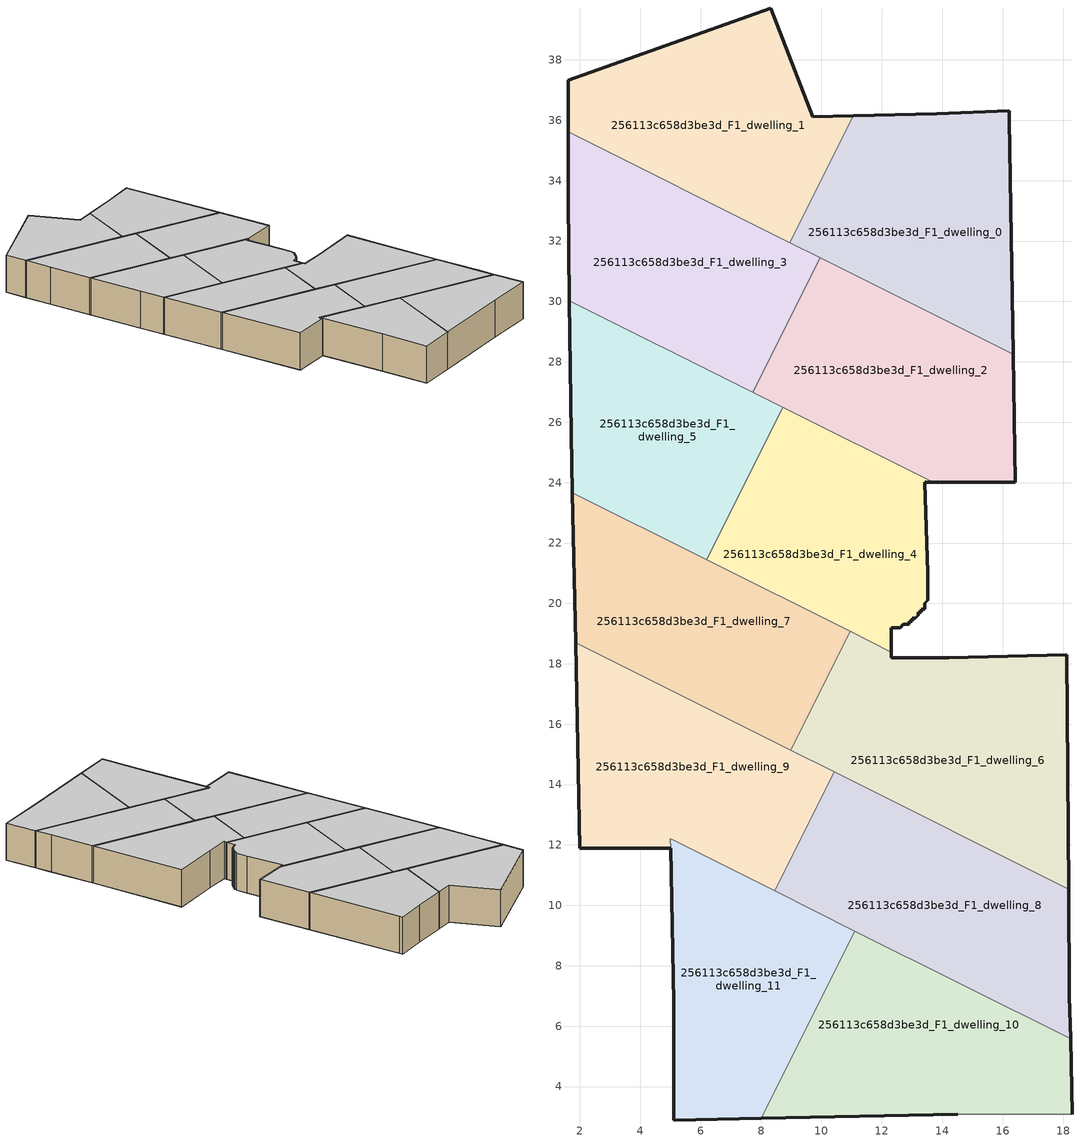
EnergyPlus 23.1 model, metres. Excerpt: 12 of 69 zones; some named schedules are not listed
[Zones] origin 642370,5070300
256113c658d3be3d_F1_dwelling_0
 floor to 256113c658d3be3d_F0_dwelling_0 (EU_floor_Construction): 16.35,28.25 16.22,36.01 16.22,36.31 13.82,36.21 11.06,36.15 8.96,31.94 z3
 wall outside (EU_wall_Construction): 11.06,36.15 13.82,36.21 16.22,36.31 16.22,36.01 16.35,28.25 z3:6
 wall to 256113c658d3be3d_F1_dwelling_1 (EU_wall_Construction): 8.96,31.94 11.06,36.15 z3:6
 wall to 256113c658d3be3d_F1_dwelling_2 (EU_wall_Construction): 16.35,28.25 9.95,31.44 z3:6
 wall to 256113c658d3be3d_F1_dwelling_3 (EU_wall_Construction): 9.95,31.44 8.96,31.94 z3:6
 ceiling to 256113c658d3be3d_F2_dwelling_0 (EU_floor_Construction): 16.22,36.31 16.22,36.01 16.35,28.25 8.96,31.94 11.06,36.15 13.82,36.21 z6
256113c658d3be3d_F1_dwelling_1
 floor to 256113c658d3be3d_F0_dwelling_1 (EU_floor_Construction): 8.96,31.94 11.06,36.15 9.71,36.12 8.31,39.72 1.61,37.32 1.61,35.62 z3
 wall outside (EU_wall_Construction): 1.61,35.62 1.61,37.32 8.31,39.72 9.71,36.12 11.06,36.15 z3:6
 wall to 256113c658d3be3d_F1_dwelling_3 (EU_wall_Construction): 8.96,31.94 1.61,35.62 z3:6
 ceiling to 256113c658d3be3d_F2_dwelling_1 (EU_floor_Construction): 8.31,39.72 9.71,36.12 11.06,36.15 8.96,31.94 1.61,35.62 1.61,37.32 z6
256113c658d3be3d_F1_dwelling_10
 floor to 256113c658d3be3d_F0_dwelling_10 (EU_floor_Construction): 18.31,3.09 18.25,5.58 11.11,9.15 8.01,2.95 14.51,3.09 z3
 wall outside (EU_wall_Construction): 14.51,3.09 8.01,2.95 / 18.25,5.58 18.31,3.09 z3:6
 wall to 256113c658d3be3d_F1_dwelling_11 (EU_wall_Construction): 8.01,2.95 11.11,9.15 z3:6
 wall adiabatic (EU_wall_Construction): 18.31,3.09 14.51,3.09 z3:6
 wall to 256113c658d3be3d_F1_dwelling_8 (EU_wall_Construction): 11.11,9.15 18.25,5.58 z3:6
 ceiling to 256113c658d3be3d_F2_dwelling_10 (EU_floor_Construction): 18.25,5.58 18.31,3.09 14.51,3.09 8.01,2.95 11.11,9.15 z6
256113c658d3be3d_F1_dwelling_11
 floor to 256113c658d3be3d_F0_dwelling_11 (EU_floor_Construction): 8.01,2.95 11.11,9.15 5,12.2 5.1,6.79 5.1,2.89 z3
 wall outside (EU_wall_Construction): 8.01,2.95 5.1,2.89 5.1,6.79 5,11.9 z3:6
 wall to 256113c658d3be3d_F1_dwelling_9 (EU_wall_Construction): 5,11.9 5,12.2 8.45,10.48 z3:6
 wall to 256113c658d3be3d_F1_dwelling_8 (EU_wall_Construction): 8.45,10.48 11.11,9.15 z3:6
 ceiling to 256113c658d3be3d_F2_dwelling_11 (EU_floor_Construction): 11.11,9.15 8.01,2.95 5.1,2.89 5.1,6.79 5,12.2 z6
256113c658d3be3d_F1_dwelling_2
 floor to 256113c658d3be3d_F0_dwelling_2 (EU_floor_Construction): 16.42,24 16.35,28.25 9.95,31.44 7.73,26.99 13.7,24 z3
 wall outside (EU_wall_Construction): 16.35,28.25 16.42,24 13.7,24 z3:6
 wall to 256113c658d3be3d_F1_dwelling_3 (EU_wall_Construction): 7.73,26.99 9.95,31.44 z3:6
 wall to 256113c658d3be3d_F1_dwelling_4 (EU_wall_Construction): 13.7,24 8.72,26.49 z3:6
 wall to 256113c658d3be3d_F1_dwelling_5 (EU_wall_Construction): 8.72,26.49 7.73,26.99 z3:6
 ceiling to 256113c658d3be3d_F2_dwelling_2 (EU_floor_Construction): 16.35,28.25 16.42,24 13.7,24 7.73,26.99 9.95,31.44 z6
256113c658d3be3d_F1_dwelling_3
 floor to 256113c658d3be3d_F0_dwelling_3 (EU_floor_Construction): 7.73,26.99 9.95,31.44 1.61,35.62 1.61,33.42 1.65,30.03 z3
 wall outside (EU_wall_Construction): 1.65,30.03 1.61,33.42 1.61,35.62 z3:6
 wall to 256113c658d3be3d_F1_dwelling_5 (EU_wall_Construction): 7.73,26.99 1.65,30.03 z3:6
 ceiling to 256113c658d3be3d_F2_dwelling_3 (EU_floor_Construction): 9.95,31.44 7.73,26.99 1.65,30.03 1.61,33.42 1.61,35.62 z6
256113c658d3be3d_F1_dwelling_4
 floor to 256113c658d3be3d_F0_dwelling_4 (EU_floor_Construction): 12.91,19.3 12.91,19.4 13.01,19.4 13.01,19.5 13.11,19.5 13.21,19.6 13.21,19.7 13.31,19.7 13.31,19.8 13.41,19.8 13.41,20 13.51,20.1 13.51,21 13.41,24 13.7,24 8.72,26.49 6.2,21.45 12.31,18.39 12.31,19.2 12.61,19.2 12.71,19.3 z3
 wall outside (EU_wall_Construction): 13.7,24 13.41,24 13.51,21 13.51,20.1 13.41,20 13.41,19.8 13.31,19.8 13.31,19.7 13.21,19.7 13.21,19.6 13.11,19.5 13.01,19.5 13.01,19.4 12.91,19.4 12.91,19.3 12.71,19.3 12.61,19.2 12.31,19.2 12.31,18.39 z3:6
 wall to 256113c658d3be3d_F1_dwelling_7 (EU_wall_Construction): 10.95,19.07 6.2,21.45 z3:6
 wall to 256113c658d3be3d_F1_dwelling_5 (EU_wall_Construction): 6.2,21.45 8.72,26.49 z3:6
 wall to 256113c658d3be3d_F1_dwelling_6 (EU_wall_Construction): 12.31,18.39 10.95,19.07 z3:6
 ceiling to 256113c658d3be3d_F2_dwelling_4 (EU_floor_Construction): 13.7,24 13.41,24 13.51,21 13.51,20.1 13.41,20 13.41,19.8 13.31,19.8 13.31,19.7 13.21,19.7 13.21,19.6 13.11,19.5 13.01,19.5 13.01,19.4 12.91,19.4 12.91,19.3 12.71,19.3 12.61,19.2 12.31,19.2 12.31,18.39 6.2,21.45 8.72,26.49 z6
256113c658d3be3d_F1_dwelling_5
 floor to 256113c658d3be3d_F0_dwelling_5 (EU_floor_Construction): 6.2,21.45 8.72,26.49 1.65,30.03 1.71,25.61 1.75,23.67 z3
 wall outside (EU_wall_Construction): 1.75,23.67 1.71,25.61 1.65,30.03 z3:6
 wall to 256113c658d3be3d_F1_dwelling_7 (EU_wall_Construction): 6.2,21.45 1.75,23.67 z3:6
 ceiling to 256113c658d3be3d_F2_dwelling_5 (EU_floor_Construction): 8.72,26.49 6.2,21.45 1.75,23.67 1.71,25.61 1.65,30.03 z6
256113c658d3be3d_F1_dwelling_6
 floor to 256113c658d3be3d_F0_dwelling_6 (EU_floor_Construction): 18.18,10.54 18.12,18.3 14.21,18.2 12.31,18.2 12.31,18.39 10.95,19.07 8.98,15.14 z3
 wall outside (EU_wall_Construction): 12.31,18.39 12.31,18.2 14.21,18.2 18.12,18.3 18.18,10.54 z3:6
 wall to 256113c658d3be3d_F1_dwelling_7 (EU_wall_Construction): 8.98,15.14 10.95,19.07 z3:6
 wall to 256113c658d3be3d_F1_dwelling_8 (EU_wall_Construction): 18.18,10.54 10.42,14.42 z3:6
 wall to 256113c658d3be3d_F1_dwelling_9 (EU_wall_Construction): 10.42,14.42 8.98,15.14 z3:6
 ceiling to 256113c658d3be3d_F2_dwelling_6 (EU_floor_Construction): 18.12,18.3 18.18,10.54 8.98,15.14 10.95,19.07 12.31,18.39 12.31,18.2 14.21,18.2 z6
256113c658d3be3d_F1_dwelling_7
 floor to 256113c658d3be3d_F0_dwelling_7 (EU_floor_Construction): 8.98,15.14 10.95,19.07 1.75,23.67 1.86,18.7 z3
 wall outside (EU_wall_Construction): 1.86,18.7 1.75,23.67 z3:6
 wall to 256113c658d3be3d_F1_dwelling_9 (EU_wall_Construction): 8.98,15.14 1.86,18.7 z3:6
 ceiling to 256113c658d3be3d_F2_dwelling_7 (EU_floor_Construction): 10.95,19.07 8.98,15.14 1.86,18.7 1.75,23.67 z6
256113c658d3be3d_F1_dwelling_8
 floor to 256113c658d3be3d_F0_dwelling_8 (EU_floor_Construction): 18.25,5.58 18.21,6.99 18.18,10.54 10.42,14.42 8.45,10.48 z3
 wall outside (EU_wall_Construction): 18.18,10.54 18.21,6.99 18.25,5.58 z3:6
 wall to 256113c658d3be3d_F1_dwelling_9 (EU_wall_Construction): 8.45,10.48 10.42,14.42 z3:6
 ceiling to 256113c658d3be3d_F2_dwelling_8 (EU_floor_Construction): 18.18,10.54 18.21,6.99 18.25,5.58 8.45,10.48 10.42,14.42 z6
256113c658d3be3d_F1_dwelling_9
 floor to 256113c658d3be3d_F0_dwelling_9 (EU_floor_Construction): 8.45,10.48 10.42,14.42 1.86,18.7 2,11.9 5.01,11.9 5,12.2 z3
 wall outside (EU_wall_Construction): 5.01,11.9 2,11.9 1.86,18.7 z3:6
 ceiling to 256113c658d3be3d_F2_dwelling_9 (EU_floor_Construction): 10.42,14.42 8.45,10.48 5,12.2 5.01,11.9 2,11.9 1.86,18.7 z6
[Building]
EU S2 Campaign: North Axis=0; Terrain=City; Solar Distribution=FullExterior
[Site:Location]
Lyon-Bron: Latitude=45.75; Longitude=5; Time Zone=1; Elevation=198
[SizingPeriod:WeatherFileDays]
AnnualSizingPeriod: Begin Month=1; Begin Day of Month=1; End Month=12; End Day of Month=31; Day of Week for Start Day=Monday; Use Weather File Daylight Saving Period=No; Use Weather File Rain and Snow Indicators=No
[MATERIAL]
EU_InternalMass_Material: Roughness=MediumRough; Thickness=0.1; Conductivity=1; Density=1800; Specific Heat=900; Thermal Absorptance=0.9; Solar Absorptance=0.7; Visible Absorptance=0.7
[MATERIAL:NOMASS] Roughness=MediumRough; Thermal Absorptance=0.9; Solar Absorptance=0.7; Visible Absorptance=0.7
Name | Thermal Resistance
EU_wall_NoMass | 1.97775
EU_floor_NoMass | 1.84812
[CONSTRUCTION]
EU_wall_Construction: EU_wall_NoMass
EU_floor_Construction: EU_floor_NoMass
EU_InternalMass_Construction: EU_InternalMass_Material
[ZONE] Type=1; Multiplier=1; Ceiling Height=autocalculate; Floor Area=autocalculate; Part of Total Floor Area=Yes
Name | Volume
256113c658d3be3d_F1_dwelling_0 | 120.523
256113c658d3be3d_F1_dwelling_1 | 120.522
256113c658d3be3d_F1_dwelling_10 | 120.554
256113c658d3be3d_F1_dwelling_11 | 110.942
256113c658d3be3d_F1_dwelling_2 | 120.545
256113c658d3be3d_F1_dwelling_3 | 120.531
256113c658d3be3d_F1_dwelling_4 | 109.145
256113c658d3be3d_F1_dwelling_5 | 109.15
256113c658d3be3d_F1_dwelling_6 | 143.513
256113c658d3be3d_F1_dwelling_7 | 120.349
256113c658d3be3d_F1_dwelling_8 | 129.756
256113c658d3be3d_F1_dwelling_9 | 120.866
[INTERNALMASS] Construction=EU_InternalMass_Construction
Name | Zone or ZoneList | Surface Area
256113c658d3be3d_F1_dwelling_0_EU_InternalMass | 256113c658d3be3d_F1_dwelling_0 | 40.1746
256113c658d3be3d_F1_dwelling_1_EU_InternalMass | 256113c658d3be3d_F1_dwelling_1 | 40.1739
256113c658d3be3d_F1_dwelling_2_EU_InternalMass | 256113c658d3be3d_F1_dwelling_2 | 40.1816
256113c658d3be3d_F1_dwelling_3_EU_InternalMass | 256113c658d3be3d_F1_dwelling_3 | 40.1772
256113c658d3be3d_F1_dwelling_4_EU_InternalMass | 256113c658d3be3d_F1_dwelling_4 | 36.3814
256113c658d3be3d_F1_dwelling_5_EU_InternalMass | 256113c658d3be3d_F1_dwelling_5 | 36.3832
256113c658d3be3d_F1_dwelling_6_EU_InternalMass | 256113c658d3be3d_F1_dwelling_6 | 47.8375
256113c658d3be3d_F1_dwelling_7_EU_InternalMass | 256113c658d3be3d_F1_dwelling_7 | 40.1164
256113c658d3be3d_F1_dwelling_8_EU_InternalMass | 256113c658d3be3d_F1_dwelling_8 | 43.2516
256113c658d3be3d_F1_dwelling_9_EU_InternalMass | 256113c658d3be3d_F1_dwelling_9 | 40.2885
256113c658d3be3d_F1_dwelling_10_EU_InternalMass | 256113c658d3be3d_F1_dwelling_10 | 40.185
256113c658d3be3d_F1_dwelling_11_EU_InternalMass | 256113c658d3be3d_F1_dwelling_11 | 36.9938
[OTHEREQUIPMENT] Fuel Type=Electricity; Design Level Calculation Method=Watts/Area; Power per Zone Floor Area=1; Fraction Latent=0; Fraction Radiant=0; Fraction Lost=0; Carbon Dioxide Generation Rate=0; EndUse Subcategory=EU_Step8_InternalGains
Name | Zone or ZoneList or Space or SpaceList | Schedule
EU_Step8_InternalGain_256113c658d3be3d_F1_dwelling_0_f000 | 256113c658d3be3d_F1_dwelling_0 | EU_Step8_GainSchedule_256113c658d3be3d_F1_dwelling_0_f000
EU_Step8_InternalGain_256113c658d3be3d_F1_dwelling_1_f000 | 256113c658d3be3d_F1_dwelling_1 | EU_Step8_GainSchedule_256113c658d3be3d_F1_dwelling_1_f000
EU_Step8_InternalGain_256113c658d3be3d_F1_dwelling_2_f000 | 256113c658d3be3d_F1_dwelling_2 | EU_Step8_GainSchedule_256113c658d3be3d_F1_dwelling_2_f000
EU_Step8_InternalGain_256113c658d3be3d_F1_dwelling_3_f000 | 256113c658d3be3d_F1_dwelling_3 | EU_Step8_GainSchedule_256113c658d3be3d_F1_dwelling_3_f000
EU_Step8_InternalGain_256113c658d3be3d_F1_dwelling_4_f000 | 256113c658d3be3d_F1_dwelling_4 | EU_Step8_GainSchedule_256113c658d3be3d_F1_dwelling_4_f000
EU_Step8_InternalGain_256113c658d3be3d_F1_dwelling_5_f000 | 256113c658d3be3d_F1_dwelling_5 | EU_Step8_GainSchedule_256113c658d3be3d_F1_dwelling_5_f000
EU_Step8_InternalGain_256113c658d3be3d_F1_dwelling_6_f000 | 256113c658d3be3d_F1_dwelling_6 | EU_Step8_GainSchedule_256113c658d3be3d_F1_dwelling_6_f000
EU_Step8_InternalGain_256113c658d3be3d_F1_dwelling_7_f000 | 256113c658d3be3d_F1_dwelling_7 | EU_Step8_GainSchedule_256113c658d3be3d_F1_dwelling_7_f000
EU_Step8_InternalGain_256113c658d3be3d_F1_dwelling_8_f000 | 256113c658d3be3d_F1_dwelling_8 | EU_Step8_GainSchedule_256113c658d3be3d_F1_dwelling_8_f000
EU_Step8_InternalGain_256113c658d3be3d_F1_dwelling_9_f000 | 256113c658d3be3d_F1_dwelling_9 | EU_Step8_GainSchedule_256113c658d3be3d_F1_dwelling_9_f000
EU_Step8_InternalGain_256113c658d3be3d_F1_dwelling_10_f000 | 256113c658d3be3d_F1_dwelling_10 | EU_Step8_GainSchedule_256113c658d3be3d_F1_dwelling_10_f000
EU_Step8_InternalGain_256113c658d3be3d_F1_dwelling_11_f000 | 256113c658d3be3d_F1_dwelling_11 | EU_Step8_GainSchedule_256113c658d3be3d_F1_dwelling_11_f000
[ZONEVENTILATION:DESIGNFLOWRATE] Schedule=EU_AlwaysOn; Design Flow Rate Calculation Method=AirChanges/Hour; Air Changes per Hour=0.759424; Ventilation Type=Natural; Fan Pressure Rise=0; Fan Total Efficiency=1; Constant Term Coefficient=1; Temperature Term Coefficient=0; Velocity Term Coefficient=0; Velocity Squared Term Coefficient=0; Minimum Indoor Temperature=-100; Maximum Indoor Temperature=100; Delta Temperature=-100; Minimum Outdoor Temperature=-100; Maximum Outdoor Temperature=100; Maximum Wind Speed=40
Name | Zone or ZoneList or Space or SpaceList
EU_ConstantAir_256113c658d3be3d_F1_dwelling_0 | 256113c658d3be3d_F1_dwelling_0
EU_ConstantAir_256113c658d3be3d_F1_dwelling_1 | 256113c658d3be3d_F1_dwelling_1
EU_ConstantAir_256113c658d3be3d_F1_dwelling_2 | 256113c658d3be3d_F1_dwelling_2
EU_ConstantAir_256113c658d3be3d_F1_dwelling_3 | 256113c658d3be3d_F1_dwelling_3
EU_ConstantAir_256113c658d3be3d_F1_dwelling_4 | 256113c658d3be3d_F1_dwelling_4
EU_ConstantAir_256113c658d3be3d_F1_dwelling_5 | 256113c658d3be3d_F1_dwelling_5
EU_ConstantAir_256113c658d3be3d_F1_dwelling_6 | 256113c658d3be3d_F1_dwelling_6
EU_ConstantAir_256113c658d3be3d_F1_dwelling_7 | 256113c658d3be3d_F1_dwelling_7
EU_ConstantAir_256113c658d3be3d_F1_dwelling_8 | 256113c658d3be3d_F1_dwelling_8
EU_ConstantAir_256113c658d3be3d_F1_dwelling_9 | 256113c658d3be3d_F1_dwelling_9
EU_ConstantAir_256113c658d3be3d_F1_dwelling_10 | 256113c658d3be3d_F1_dwelling_10
EU_ConstantAir_256113c658d3be3d_F1_dwelling_11 | 256113c658d3be3d_F1_dwelling_11
[HVACTEMPLATE:ZONE:IDEALLOADSAIRSYSTEM] System Availability Schedule=EU_AlwaysOn; Maximum Heating Supply Air Temperature=50; Minimum Cooling Supply Air Temperature=13; Maximum Heating Supply Air Humidity Ratio=0.0156; Minimum Cooling Supply Air Humidity Ratio=0.0077; Heating Limit=NoLimit; Cooling Limit=NoLimit; Heating Availability Schedule=EU_AlwaysOn; Cooling Availability Schedule=EU_CoolingOff; Dehumidification Control Type=ConstantSensibleHeatRatio; Cooling Sensible Heat Ratio=0.7; Dehumidification Setpoint=60; Humidification Control Type=None; Humidification Setpoint=30; Outdoor Air Method=None; Outdoor Air Flow Rate per Person=0.00944; Outdoor Air Flow Rate per Zone Floor Area=0; Outdoor Air Flow Rate per Zone=0; Demand Controlled Ventilation Type=None; Outdoor Air Economizer Type=NoEconomizer; Heat Recovery Type=None; Sensible Heat Recovery Effectiveness=0.7; Latent Heat Recovery Effectiveness=0.65
Name | Template Thermostat
256113c658d3be3d_F1_dwelling_0 | EU_HeatOnly_256113c658d3be3d_F1_dwelling_0
256113c658d3be3d_F1_dwelling_1 | EU_HeatOnly_256113c658d3be3d_F1_dwelling_1
256113c658d3be3d_F1_dwelling_2 | EU_HeatOnly_256113c658d3be3d_F1_dwelling_2
256113c658d3be3d_F1_dwelling_3 | EU_HeatOnly_256113c658d3be3d_F1_dwelling_3
256113c658d3be3d_F1_dwelling_4 | EU_HeatOnly_256113c658d3be3d_F1_dwelling_4
256113c658d3be3d_F1_dwelling_5 | EU_HeatOnly_256113c658d3be3d_F1_dwelling_5
256113c658d3be3d_F1_dwelling_6 | EU_HeatOnly_256113c658d3be3d_F1_dwelling_6
256113c658d3be3d_F1_dwelling_7 | EU_HeatOnly_256113c658d3be3d_F1_dwelling_7
256113c658d3be3d_F1_dwelling_8 | EU_HeatOnly_256113c658d3be3d_F1_dwelling_8
256113c658d3be3d_F1_dwelling_9 | EU_HeatOnly_256113c658d3be3d_F1_dwelling_9
256113c658d3be3d_F1_dwelling_10 | EU_HeatOnly_256113c658d3be3d_F1_dwelling_10
256113c658d3be3d_F1_dwelling_11 | EU_HeatOnly_256113c658d3be3d_F1_dwelling_11
[SIZING:ZONE] Zone Cooling Design Supply Air Temperature Input Method=SupplyAirTemperature; Zone Cooling Design Supply Air Temperature=13; Zone Heating Design Supply Air Temperature Input Method=SupplyAirTemperature; Zone Heating Design Supply Air Temperature=50; Zone Cooling Design Supply Air Humidity Ratio=0.008; Zone Heating Design Supply Air Humidity Ratio=0.008; Cooling Design Air Flow Method=DesignDay; Cooling Design Air Flow Rate=0; Cooling Minimum Air Flow per Zone Floor Area=0.000762; Cooling Minimum Air Flow=0; Cooling Minimum Air Flow Fraction=0.2; Heating Design Air Flow Method=DesignDay; Heating Design Air Flow Rate=0; Heating Maximum Air Flow per Zone Floor Area=0.002032; Heating Maximum Air Flow=0.141576; Heating Maximum Air Flow Fraction=0.3; Account for Dedicated Outdoor Air System=No; Dedicated Outdoor Air System Control Strategy=NeutralSupplyAir; Dedicated Outdoor Air Low Setpoint Temperature for Design=autosize; Dedicated Outdoor Air High Setpoint Temperature for Design=autosize; Zone Load Sizing Method=Sensible Load Only No Latent Load; Zone Latent Cooling Design Supply Air Humidity Ratio Input Method=HumidityRatioDifference; Zone Cooling Design Supply Air Humidity Ratio Difference=0.005; Zone Latent Heating Design Supply Air Humidity Ratio Input Method=HumidityRatioDifference; Zone Humidification Design Supply Air Humidity Ratio Difference=0.005
256113c658d3be3d_F1_dwelling_0; 256113c658d3be3d_F1_dwelling_1; 256113c658d3be3d_F1_dwelling_2; 256113c658d3be3d_F1_dwelling_3; 256113c658d3be3d_F1_dwelling_4; 256113c658d3be3d_F1_dwelling_5; 256113c658d3be3d_F1_dwelling_6; 256113c658d3be3d_F1_dwelling_7; 256113c658d3be3d_F1_dwelling_8; 256113c658d3be3d_F1_dwelling_9; 256113c658d3be3d_F1_dwelling_10; 256113c658d3be3d_F1_dwelling_11
[SCHEDULE:FILE] Column Number=1; Rows to Skip at Top=0; Number of Hours of Data=8760; Column Separator=Comma; Interpolate to Timestep=No; Minutes per Item=60; Adjust Schedule for Daylight Savings=Yes
Name | File
EU_Step8_GainSchedule_256113c658d3be3d_F1_dwelling_0_f000 | ../../schedules/256113c658d3be3d/256113c658d3be3d_F1_dwelling_0_f000_gain.csv
EU_Step8_GainSchedule_256113c658d3be3d_F1_dwelling_1_f000 | ../../schedules/256113c658d3be3d/256113c658d3be3d_F1_dwelling_1_f000_gain.csv
EU_Step8_GainSchedule_256113c658d3be3d_F1_dwelling_2_f000 | ../../schedules/256113c658d3be3d/256113c658d3be3d_F1_dwelling_2_f000_gain.csv
EU_Step8_GainSchedule_256113c658d3be3d_F1_dwelling_3_f000 | ../../schedules/256113c658d3be3d/256113c658d3be3d_F1_dwelling_3_f000_gain.csv
EU_Step8_GainSchedule_256113c658d3be3d_F1_dwelling_4_f000 | ../../schedules/256113c658d3be3d/256113c658d3be3d_F1_dwelling_4_f000_gain.csv
EU_Step8_GainSchedule_256113c658d3be3d_F1_dwelling_5_f000 | ../../schedules/256113c658d3be3d/256113c658d3be3d_F1_dwelling_5_f000_gain.csv
EU_Step8_GainSchedule_256113c658d3be3d_F1_dwelling_6_f000 | ../../schedules/256113c658d3be3d/256113c658d3be3d_F1_dwelling_6_f000_gain.csv
EU_Step8_GainSchedule_256113c658d3be3d_F1_dwelling_7_f000 | ../../schedules/256113c658d3be3d/256113c658d3be3d_F1_dwelling_7_f000_gain.csv
EU_Step8_GainSchedule_256113c658d3be3d_F1_dwelling_8_f000 | ../../schedules/256113c658d3be3d/256113c658d3be3d_F1_dwelling_8_f000_gain.csv
